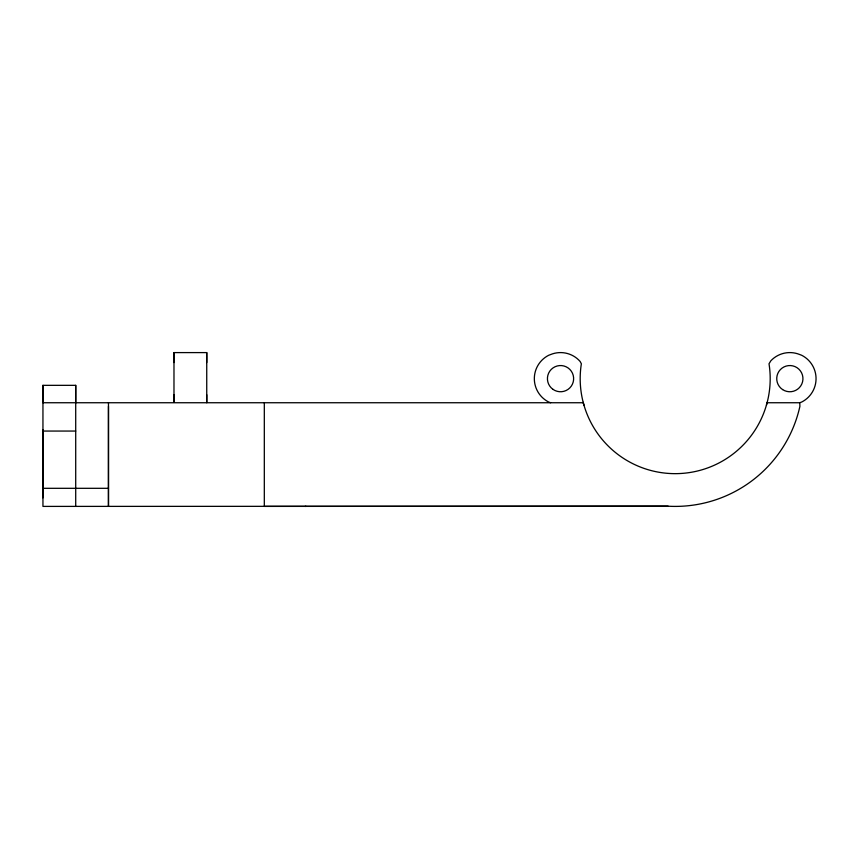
<?xml version="1.0" encoding="UTF-8"?>
<svg xmlns="http://www.w3.org/2000/svg" width="859" height="859" viewBox="0 0 859 859"><rect width="100%" height="100%" fill="white"/><g stroke="black" fill="none" stroke-linecap="round" stroke-linejoin="round"><path stroke-width="1.29" d="M42.95 497.844L42.95 429.779M42.95 397.352L42.95 402.742L583.304 402.742M42.95 396.729L42.95 385.337L75.71 385.337L75.71 506.402M75.71 402.742L75.71 385.337M108.47 402.742L108.47 506.402L108.47 406.361M173.98 402.27L173.98 352.598L206.74 352.598L206.74 402.742M173.98 402.023L173.98 394.732M173.98 362.562L173.98 355.282M173.98 354.552L173.98 352.641M206.74 402.023L206.74 394.732M206.74 362.562L206.74 355.282M206.74 354.552L206.74 352.641M264.314 402.742L264.314 506.402L668.141 506.209A127.755 127.755 0 0 0 739.073 489.286L742.176 487.44A127.755 127.755 0 0 0 799.901 406.361L799.772 402.742L801.705 402.023A26.21 26.21 0 0 0 801.705 355.282L799.772 354.552A26.06 26.06 0 0 0 770.845 360.801L769.02 363.786A94.995 94.995 0 0 1 675.185 473.653A94.995 94.995 0 0 1 581.36 363.786L580.136 361.478A26.06 26.06 0 0 0 550.598 354.552L548.676 355.282A26.21 26.21 0 0 0 548.676 402.023L550.598 402.742M766.421 405.147L767.205 402.27M305.128 506.402L306.019 506.391M767.076 402.742L799.772 402.742M42.95 431.057L75.71 431.057M108.47 488.309L42.95 488.309L42.95 506.402L668.141 506.209M583.175 402.27L583.959 405.147M42.95 385.337L42.95 487.44M552.992 389.363A13.1 13.1 0 0 0 573.587 379.818A13.1 13.1 0 0 0 555.021 366.761A13.1 13.1 0 0 0 552.992 389.363M782.592 389.567A13.1 13.1 0 0 0 802.918 379.474A13.1 13.1 0 0 0 784.02 366.911A13.1 13.1 0 0 0 782.592 389.567"/></g></svg>
